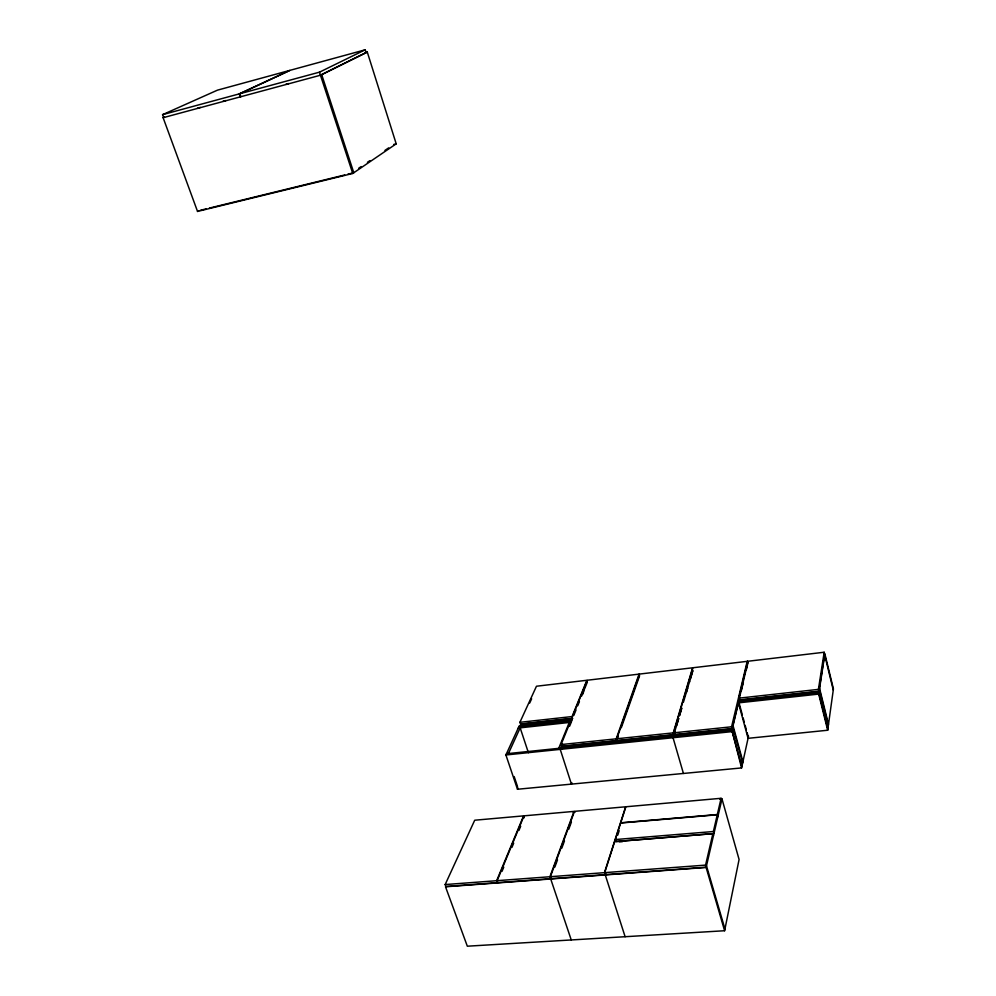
<?xml version="1.0" encoding="UTF-8"?>
<svg xmlns="http://www.w3.org/2000/svg" width="996" height="996" viewBox="0 0 996 996"><rect width="100%" height="100%" fill="white"/><g stroke="black" fill="none" stroke-linecap="round" stroke-linejoin="round"><path stroke-width="1.49" d="M827.39 727.167L827.863 723.756M738.746 701.67L818.874 692.892L818.687 694.088L738.459 702.865L748.058 738.322L827.676 730.242L833.428 688.908L824.875 653.911L819.384 689.568L828.323 725.598M819.808 696.64L820.306 693.303M819.335 694.76L819.845 691.436L740.016 700.213L739.244 703.512M818.886 691.249L818.413 689.381L824.178 652.243L747.66 661.282L738.87 698.159L739.368 699.989L818.886 691.249L824.626 654.061L824.178 652.243M721.976 798.904L706.114 867.454L445.511 886.789L467.323 946.2L724.602 930.737L739.082 859.486L721.976 798.904L719.647 799.116M518.779 726.881L571.704 721.092L572.19 719.921L519.314 725.723L505.906 754.98L517.472 789.255L741.572 767.928L748.544 736.119M741.348 764.779L742.145 761.193M705.566 865.113L712.875 833.677L614.657 841.67L604.709 872.645L605.356 874.662L706.176 867.18L705.566 865.113L604.709 872.645M713.373 831.523L717.269 814.778L620.645 823.032L615.341 839.553L615.964 841.533L713.958 833.552L713.373 831.523L615.341 839.553M717.319 814.529L721.092 798.294L625.874 806.772L620.732 822.783L717.319 814.529L717.842 816.782M732.944 734.164L733.778 730.653M732.433 732.284L733.268 728.786L562.703 746.49L561.781 748.78M732.097 728.674L731.574 726.794L747.199 661.344L692.93 667.756L673.62 732.844L674.155 734.699L732.097 728.674L747.324 664.618M741.572 767.928L731.923 730.404L506.466 753.748M739.468 698.619L732.745 726.906L742.643 763.036M741.236 691.174L743.39 682.098M746.241 670.096L747.672 664.071M673.806 734.737L673.271 732.882L692.593 667.793L639.594 674.055L616.761 738.771L617.321 740.601L673.806 734.737L678.625 718.44M679.496 715.477L681.7 708.069M683.443 702.143L689.581 681.401M690.465 678.438L692.656 671.03M673.408 736.467L673.035 737.725L683.43 773.456M674.802 731.736L675.3 735.957M676.533 725.91L678.687 718.626M679.546 715.701L681.7 708.417M686.443 692.382L687.738 687.999M689.469 682.173L692.917 670.507M604.448 872.658L625.625 806.797L574.493 811.342L550.402 876.704L551.074 878.696L605.095 874.687L604.448 872.658L550.402 876.704M617.769 835.109L619.176 830.714M605.792 873.318L605.269 874.936L625.115 936.713M616.748 740.663L616.188 738.833L639.058 674.118L587.279 680.231L561.072 744.585L561.657 746.39L616.748 740.663L618.267 736.343M621.305 727.703L639.569 675.848L639.058 674.118M554.834 867.105L557.511 859.834M561.794 848.194L564.471 840.923M568.741 829.295L571.418 822.024M551.311 877.376L550.713 878.982L571.256 939.95M549.892 876.741L574.007 811.391L524.033 815.836L497.141 880.676L497.838 882.643L550.564 878.733L549.892 876.741L497.141 880.676M571.916 782.844L571.43 784.113L560.225 749.365L562.479 743.813M573.758 715.526L576.037 709.936M577.73 705.753L579.435 701.558M581.714 695.967L583.407 691.772M584.552 688.983L587.391 681.999M569.65 726.171L571.405 721.851M582.598 694.274L584.328 690.016M558.719 748.332L569.264 722.486M502.009 871.388L503.764 867.155M511.944 847.397L513.687 843.164M518.941 830.465L520.696 826.232M496.643 880.713L523.56 815.873L474.719 820.218L445.162 884.56L445.872 886.502L497.34 882.68L496.643 880.713L445.162 884.56M517.472 789.255L518.02 787.985M529.71 703.027L531.64 698.794M520.373 726.383L521.356 724.241L572.551 718.614M508.433 753.536L520.161 727.839L528.403 752.69M519.9 722.324L536.471 686.232L586.856 680.28L572.065 716.56L519.9 722.324L520.472 724.055L572.625 718.328M164.477 117.092L163.12 117.702L197.532 211.438L352.746 173.466L396.209 143.835L367.287 52.078L364.76 52.776M358.647 168.287L361.162 166.581M367.412 162.323L369.927 160.63M384.942 150.408L388.701 147.856M197.532 211.438L198.814 210.679M320.451 75.186L366.092 52.614L365.196 49.8L290.297 70.255L239.812 93.736L240.833 96.687M367.287 52.078L320.563 75.198L163.12 117.702M239.812 93.736L319.455 72.173L365.196 49.8M162.572 114.652L239.227 93.898L289.761 70.405L217.477 90.15L162.572 114.652L163.63 117.528M197.42 108.203L200.42 107.394M222.88 101.331L225.868 100.521M285.765 84.349L288.753 83.54M393.706 144.457L396.209 143.835M200.321 210.318L206.334 208.836M209.347 208.102L344.765 174.96M347.778 174.213L353.792 172.744L321.696 74.638M738.87 698.159L818.413 689.381M518.244 728.051L571.231 722.262M561.072 744.585L616.188 738.833M616.761 738.771L673.271 732.882M673.62 732.844L731.574 726.794M505.906 754.98L731.612 731.674M573.186 812.126L575.364 811.927M619.338 841.919L622.388 841.67M239.227 93.898L240.26 96.836M514.173 776.569L517.534 786.566M523.56 815.873L524.207 817.766M319.455 72.173L352.746 173.466M562.703 746.49L563.275 748.295M706.488 865.81L724.951 929.031M706.114 867.454L724.602 930.737M712.875 833.677L713.46 835.706M721.092 798.294L721.652 800.286M733.044 725.648L742.929 761.741M731.923 730.404L741.858 766.621M740.016 700.213L740.514 702.043M739.144 703.151L742.344 714.954M743.141 717.904L744.336 722.337M745.133 725.287L746.328 729.719M747.125 732.67L748.332 737.102M747.66 661.282L748.133 663.075M747.199 661.344L747.672 663.124M818.874 692.892L827.85 729.01M818.687 694.088L827.676 730.242M819.571 688.373L828.498 724.378M824.713 655.019L833.266 690.041"/></g></svg>
